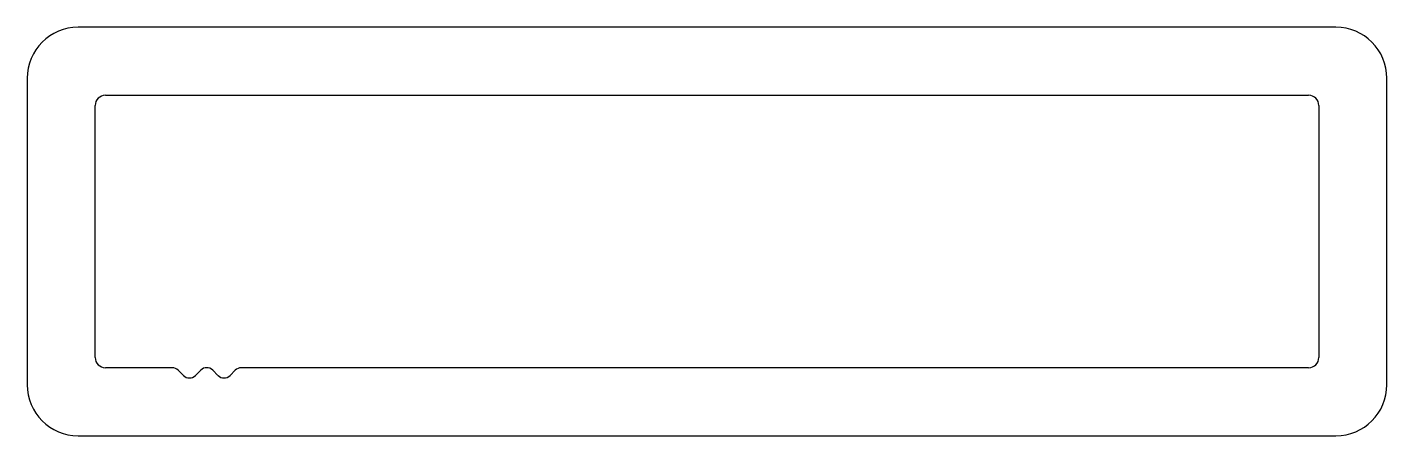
# Model space of a CAD drawing. Extents: x 1076.2 to 1116.2, y 699.1 to 711.1.
import ezdxf

# ---------------------------------------------------------------- set-up
doc = ezdxf.new("R2010")
doc.units = 0
doc.layers.add('GRUBA', color=10, linetype='CONTINUOUS')

msp = doc.modelspace()

# ---------------------------------------------------------------- linework, layer by layer
at = {"layer": 'GRUBA', "color": 0}
for p, q in [((1114.681, 711.072), (1077.681, 711.072)), ((1076.181, 709.572), (1076.181, 700.572)), ((1116.181, 700.572), (1116.181, 709.572)), ((1078.481, 709.072), (1113.881, 709.072)), ((1078.181, 701.372), (1078.181, 708.772)), ((1114.181, 708.772), (1114.181, 701.372)), ((1080.444, 701.072), (1078.481, 701.072)), ((1080.776, 700.843), (1080.621, 700.999)), ((1081.285, 700.999), (1081.13, 700.843)), ((1081.794, 700.843), (1081.639, 700.999)), ((1082.304, 700.999), (1082.148, 700.843)), ((1113.881, 701.072), (1082.48, 701.072)), ((1077.681, 699.072), (1114.681, 699.072))]:
    msp.add_line(p, q, dxfattribs=at)
for centre, radius, start, end in [((1077.681, 709.572), 1.5, 90, 180), ((1114.681, 709.572), 1.5, 0, 90), ((1078.481, 708.772), 0.3, 90, 180), ((1113.881, 708.772), 0.3, 0, 90), ((1078.481, 701.372), 0.3, 180, 270), ((1113.881, 701.372), 0.3, 270, 0), ((1080.444, 700.822), 0.25, 45, 90), ((1080.953, 701.02), 0.25, 225, 315), ((1081.462, 700.822), 0.25, 45, 135), ((1081.971, 701.02), 0.25, 225, 315), ((1082.48, 700.822), 0.25, 90, 135), ((1077.681, 700.572), 1.5, 180, 270), ((1114.681, 700.572), 1.5, 270, 0)]:
    msp.add_arc(centre, radius, start, end, dxfattribs=at)

doc.saveas('drawing.dxf')
